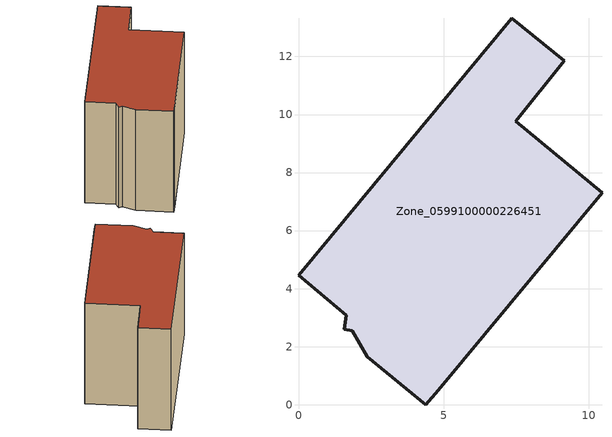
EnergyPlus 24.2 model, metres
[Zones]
Zone_0599100000226451
 floor ground (C_G): 0,4.46 7.36,13.31 9.15,11.85 7.48,9.77 10.46,7.31 4.81,0.49 4.39,0 2.37,1.66 1.85,2.55 1.58,2.6 1.65,3.09 z0
 wall outside (C_F): 7.48,9.77 9.15,11.85 7.36,13.31 0,4.46 1.65,3.09 1.58,2.6 1.85,2.55 2.37,1.66 4.39,0 4.81,0.49 10.46,7.31 7.48,9.77 z0:8.54
 roof outside (C_R): 1.58,2.6 1.85,2.55 2.37,1.66 4.39,0 4.81,0.49 10.46,7.31 7.48,9.77 9.15,11.85 7.36,13.31 0,4.46 1.65,3.09 z8.54
[BUILDING]
Pand.0599100000226451: North Axis=0; Terrain=City; Loads Convergence Tolerance Value=0.04; Temperature Convergence Tolerance Value=0.4; Solar Distribution=FullExterior; Maximum Number of Warmup Days=25; Minimum Number of Warmup Days=1
[Site:Location]
Rotterdam.The.Hague.AP_ZH_NLD Design_Conditions: Latitude=51.96; Longitude=4.45; Time Zone=1; Elevation=-4.5
[SITE:GROUNDTEMPERATURE:BUILDINGSURFACE]
18, 18, 18, 18, 18, 18, 18, 18, 18, 18, 18, 18
[MATERIAL] Thermal Absorptance=0.9; Solar Absorptance=0.7; Visible Absorptance=0.7
Name | Roughness | Thickness | Conductivity | Density | Specific Heat
G.TI.1946-1964 | MediumSmooth | 0.15 | 1 | 540 | 1210
F.TI.1946-1964 | Rough | 0.3 | 0.857143 | 1920 | 840
R.TI.1946-1964 | MediumRough | 0.2 | 0.277778 | 1500 | 1000
[CONSTRUCTION]
C_G: G.TI.1946-1964
C_F: F.TI.1946-1964
C_R: R.TI.1946-1964
[ZONE]
Zone_0599100000226451: Type=1; Multiplier=1; Ceiling Height=Autocalculate; Volume=Autocalculate; Floor Area=autocalculate; Part of Total Floor Area=Yes
[ZONEINFILTRATION:DESIGNFLOWRATE]
Infil_Zone_0599100000226451: Zone or ZoneList or Space or SpaceList=Zone_0599100000226451; Schedule=AlwaysOn; Design Flow Rate Calculation Method=Flow/Area; Flow Rate per Floor Area=0.003; Constant Term Coefficient=1; Temperature Term Coefficient=0; Velocity Term Coefficient=0; Velocity Squared Term Coefficient=0
[HVACTEMPLATE:ZONE:IDEALLOADSAIRSYSTEM]
Zone_0599100000226451: Maximum Heating Supply Air Temperature=50; Minimum Cooling Supply Air Temperature=13; Maximum Heating Supply Air Humidity Ratio=0.0156; Minimum Cooling Supply Air Humidity Ratio=0.0077; Heating Limit=NoLimit; Cooling Limit=NoLimit; Dehumidification Control Type=ConstantSensibleHeatRatio; Cooling Sensible Heat Ratio=0.7; Dehumidification Setpoint=60; Humidification Control Type=None; Humidification Setpoint=30; Outdoor Air Method=None; Outdoor Air Flow Rate per Person=0.00944; Outdoor Air Flow Rate per Zone Floor Area=0; Outdoor Air Flow Rate per Zone=0; Demand Controlled Ventilation Type=None; Outdoor Air Economizer Type=NoEconomizer; Heat Recovery Type=None; Sensible Heat Recovery Effectiveness=0.7; Latent Heat Recovery Effectiveness=0.65
[ZONECONTROL:THERMOSTAT]
ThermostatControl_Zone_0599100000226451: Zone or ZoneList=Zone_0599100000226451; Control Type Schedule=DualSetpointControlType; Control 1=Thermostat_Zone_0599100000226451; Temperature Difference Between Cutout And Setpoint=0
[THERMOSTATSETPOINT:DUALSETPOINT]
Thermostat_Zone_0599100000226451: Heating Setpoint Temperature Schedule=HeatingSetpoint_Zone_0599100000226451; Cooling Setpoint Temperature Schedule=CoolingSetpoint_Zone_0599100000226451
[SCHEDULE:COMPACT]
HeatingSetpoint_Zone_0599100000226451: Through: 12/31, For: AllDays, Until: 24:00, 21
CoolingSetpoint_Zone_0599100000226451: Through: 12/31, For: AllDays, Until: 24:00, 24
DualSetpointControlType: Through: 12/31, For: AllDays, Until: 24:00, 4
AlwaysOn: Through: 12/31, For: AllDays, Until: 24:00, 1
